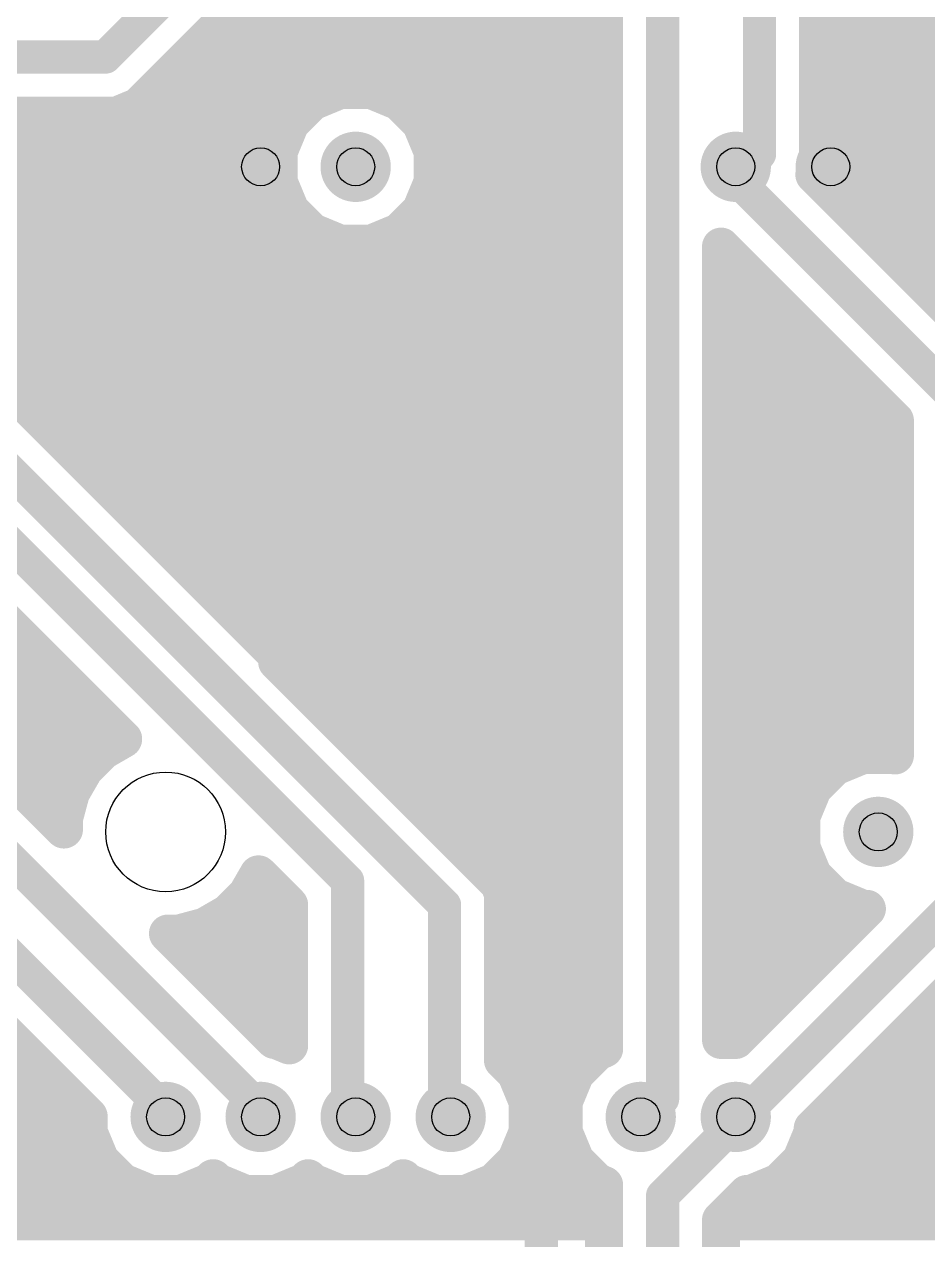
# Model space of a CAD drawing. Extents: x 0 to 108, y 0 to 85.
# Drawn here: x 12.73 to 36.88, y 20.85 to 53.34 of the extents above; entities that cross this region are included whole.
import ezdxf

# ---------------------------------------------------------------- set-up
doc = ezdxf.new("R2010")
doc.units = 0
for name, color, linetype in [('16', 174, 'CONTINUOUS'), ('17', 94, 'CONTINUOUS'), ('20', 178, 'CONTINUOUS'), ('44', 250, 'CONTINUOUS')]:
    doc.layers.add(name, color=color, linetype=linetype)

# ---------------------------------------------------------------- blocks, each defined once
blk = doc.blocks.new('ROUNDP')
at = {"const_width": 0.5}
blk.add_lwpolyline([(0, -0.25, 1), (0, 0.25, 1), (0, -0.25)], format="xyb", dxfattribs=at)

msp = doc.modelspace()

# ---------------------------------------------------------------- linework, layer by layer
at = {"layer": '16'}
for points, const_width in [([(27.2034, 64.77), (14.8971, 52.4637)], 0.889), ([(47.2821, 64.77), (34.3281, 51.816)], 0.889), ([(15.782, 51.1394), (27.5502, 62.9077)], 1.016), ([(29.7942, 62.8269), (29.7942, 24.6126)], 0.889), ([(32.385, 62.8269), (32.385, 49.8729)], 0.889), ([(33.9471, 49.953), (33.9471, 62.1799)], 1.016), ([(28.2321, 54.855), (28.2321, 25.9519)], 1.016), ([(18.4905, 53.848), (28.2321, 53.848)], 1.016), ([(33.9471, 53.848), (45.2071, 53.848)], 1.016), ([(17.4745, 52.832), (28.2321, 52.832)], 1.016), ([(33.9471, 52.832), (44.4962, 52.832)], 1.016), ([(14.8971, 52.4637), (5.1816, 52.4637)], 0.889), ([(16.4585, 51.816), (28.2321, 51.816)], 1.016), ([(33.9471, 51.816), (44.4683, 51.816)], 1.016), ([(21.1808, 51.5874), (20.4246, 51.2742)], 1.016), ([(21.9992, 51.5874), (21.1808, 51.5874)], 1.016), ([(22.7554, 51.2742), (21.9992, 51.5874)], 1.016), ([(34.3281, 51.816), (34.3281, 49.8729)], 0.889), ([(20.4246, 51.2742), (19.8458, 50.6954)], 1.016), ([(23.3342, 50.6954), (22.7554, 51.2742)], 1.016), ([(7.7128, 50.9016), (15.2078, 50.9016)], 1.016), ([(15.2078, 50.9016), (15.782, 51.1394)], 1.016), ([(7.6112, 50.8), (19.9504, 50.8)], 1.016), ([(19.8458, 50.6954), (19.5326, 49.9392)], 1.016), ([(23.2296, 50.8), (28.2321, 50.8)], 1.016), ([(23.6474, 49.9392), (23.3342, 50.6954)], 1.016), ([(33.9471, 50.8), (44.4573, 50.8)], 1.016), ([(19.5326, 49.9392), (19.5326, 49.1208)], 1.016), ([(23.6474, 49.1208), (23.6474, 49.9392)], 1.016), ([(33.9707, 49.7235), (33.9471, 49.953)], 1.016), ([(1.1176, 49.784), (19.5326, 49.784)], 1.016), ([(18.7833, 49.8729), (3.2385, 49.8729)], 0.889), ([(18.7833, 49.8729), (19.05, 49.53)], 0.889), ([(23.6474, 49.784), (28.2321, 49.784)], 1.016), ([(32.385, 49.8729), (31.75, 49.53)], 0.889), ([(33.8588, 49.3491), (33.9471, 49.5622)], 1.016), ([(33.9471, 49.6446), (33.9707, 49.7235)], 1.016), ([(33.9471, 49.5622), (33.9471, 49.6446)], 1.016), ([(33.9645, 49.784), (44.4464, 49.784)], 1.016), ([(34.3281, 49.8729), (34.29, 49.53)], 0.889), ([(19.431, 49.2252), (19.05, 49.53)], 0.889), ([(31.7373, 49.2252), (31.75, 49.53)], 0.889), ([(33.8505, 49.3212), (33.8588, 49.3491)], 1.016), ([(38.8909, 44.2808), (33.8505, 49.3212)], 1.016), ([(34.3281, 49.2252), (34.29, 49.53)], 0.889), ([(19.431, 36.2712), (19.431, 49.2252)], 0.889), ([(19.5326, 49.1208), (19.8458, 48.3646)], 1.016), ([(23.3342, 48.3646), (23.6474, 49.1208)], 1.016), ([(31.7373, 49.2252), (37.5666, 43.3959)], 0.889), ([(41.2496, 42.5577), (34.3281, 49.2252)], 0.889), ([(6.8323, 48.768), (19.6787, 48.768)], 1.016), ([(23.5013, 48.768), (28.2321, 48.768)], 1.016), ([(34.4036, 48.768), (44.4354, 48.768)], 1.016), ([(19.8458, 48.3646), (20.4246, 47.7858)], 1.016), ([(22.7554, 47.7858), (23.3342, 48.3646)], 1.016), ([(24.8498, 31.1185), (8.0096, 47.9587)], 1.016), ([(8.2162, 47.752), (20.5062, 47.752)], 1.016), ([(20.4246, 47.7858), (21.1808, 47.4726)], 1.016), ([(21.9992, 47.4726), (22.7554, 47.7858)], 1.016), ([(22.6738, 47.752), (28.2321, 47.752)], 1.016), ([(35.4196, 47.752), (44.4244, 47.752)], 1.016), ([(21.1808, 47.4726), (21.9992, 47.4726)], 1.016), ([(31.3563, 26.1874), (31.3563, 47.3971)], 1.016), ([(31.3563, 47.3971), (36.0045, 42.7489)], 1.016), ([(9.2322, 46.736), (28.2321, 46.736)], 1.016), ([(31.3563, 46.736), (32.0174, 46.736)], 1.016), ([(36.4356, 46.736), (44.4134, 46.736)], 1.016), ([(23.9649, 29.7942), (7.1247, 46.6344)], 0.889), ([(10.2482, 45.72), (28.2321, 45.72)], 1.016), ([(31.3563, 45.72), (33.0334, 45.72)], 1.016), ([(11.2642, 44.704), (28.2321, 44.704)], 1.016), ([(31.3563, 44.704), (34.0494, 44.704)], 1.016), ([(12.2802, 43.688), (28.2321, 43.688)], 1.016), ([(31.3563, 43.688), (35.0654, 43.688)], 1.016), ([(36.0045, 42.7489), (36.0045, 33.7928)], 1.016), ([(13.2962, 42.672), (28.2321, 42.672)], 1.016), ([(31.3563, 42.672), (36.0045, 42.672)], 1.016), ([(14.3122, 41.656), (28.2321, 41.656)], 1.016), ([(31.3563, 41.656), (36.0045, 41.656)], 1.016), ([(21.3741, 30.4419), (10.3632, 41.4528)], 0.889), ([(15.3282, 40.64), (28.2321, 40.64)], 1.016), ([(31.3563, 40.64), (36.0045, 40.64)], 1.016), ([(9.7162, 39.8907), (15.3745, 34.2324)], 1.016), ([(16.3442, 39.624), (28.2321, 39.624)], 1.016), ([(31.3563, 39.624), (36.0045, 39.624)], 1.016), ([(17.3602, 38.608), (28.2321, 38.608)], 1.016), ([(31.3563, 38.608), (36.0045, 38.608)], 1.016), ([(13.7924, 31.8126), (8.0491, 37.556)], 1.016), ([(18.3762, 37.592), (28.2321, 37.592)], 1.016), ([(31.3563, 37.592), (36.0045, 37.592)], 1.016), ([(9.029, 36.576), (13.0309, 36.576)], 1.016), ([(19.3922, 36.576), (28.2321, 36.576)], 1.016), ([(31.3563, 36.576), (36.0045, 36.576)], 1.016), ([(18.7833, 24.6126), (7.1247, 36.2712)], 0.889), ([(26.5557, 29.1465), (19.431, 36.2712)], 0.889), ([(10.045, 35.56), (14.0469, 35.56)], 1.016), ([(20.4082, 35.56), (28.2321, 35.56)], 1.016), ([(31.3563, 35.56), (36.0045, 35.56)], 1.016), ([(11.061, 34.544), (15.0629, 34.544)], 1.016), ([(21.4242, 34.544), (28.2321, 34.544)], 1.016), ([(31.3563, 34.544), (36.0045, 34.544)], 1.016), ([(15.3745, 34.2324), (14.8414, 33.9246)], 1.016), ([(14.8414, 33.9246), (14.3354, 33.4186)], 1.016), ([(35.1508, 33.8074), (34.3946, 33.4942)], 1.016), ([(35.9692, 33.8074), (35.1508, 33.8074)], 1.016), ([(36.0045, 33.7928), (35.9692, 33.8074)], 1.016), ([(12.077, 33.528), (14.4447, 33.528)], 1.016), ([(14.3354, 33.4186), (13.9776, 32.799)], 1.016), ([(22.4402, 33.528), (28.2321, 33.528)], 1.016), ([(31.3563, 33.528), (34.4762, 33.528)], 1.016), ([(34.3946, 33.4942), (33.8158, 32.9154)], 1.016), ([(13.9776, 32.799), (13.7924, 32.1078)], 1.016), ([(33.8158, 32.9154), (33.5026, 32.1592)], 1.016), ([(13.093, 32.512), (13.9007, 32.512)], 1.016), ([(23.4562, 32.512), (28.2321, 32.512)], 1.016), ([(31.3563, 32.512), (33.6487, 32.512)], 1.016), ([(13.7924, 32.1078), (13.7924, 31.8126)], 1.016), ([(33.5026, 32.1592), (33.5026, 31.3408)], 1.016), ([(16.1925, 24.6126), (9.0678, 31.7373)], 0.889), ([(24.4722, 31.496), (28.2321, 31.496)], 1.016), ([(31.3563, 31.496), (33.5026, 31.496)], 1.016), ([(33.5026, 31.3408), (33.8158, 30.5846)], 1.016), ([(25.2892, 30.6791), (24.8498, 31.1185)], 1.016), ([(18.6846, 30.0814), (18.9924, 30.6145)], 1.016), ([(18.9148, 30.48), (19.1269, 30.48)], 1.016), ([(18.9924, 30.6145), (19.812, 29.7949)], 1.016), ([(21.3741, 24.6126), (21.3741, 30.4419)], 0.889), ([(25.527, 30.1049), (25.2892, 30.6791)], 1.016), ([(25.3716, 30.48), (28.2321, 30.48)], 1.016), ([(31.3563, 30.48), (33.9204, 30.48)], 1.016), ([(33.8158, 30.5846), (34.3946, 30.0058)], 1.016), ([(8.4208, 30.1752), (14.4526, 24.1434)], 1.016), ([(18.1786, 29.5754), (18.6846, 30.0814)], 1.016), ([(25.527, 25.6426), (25.527, 30.1049)], 1.016), ([(19.812, 29.7949), (19.812, 26.0413)], 1.016), ([(23.9649, 24.6126), (23.9649, 29.7942)], 0.889), ([(32.385, 24.6126), (37.5666, 29.7942)], 0.889), ([(34.3946, 30.0058), (35.1508, 29.6926)], 1.016), ([(17.559, 29.2176), (18.1786, 29.5754)], 1.016), ([(17.9857, 29.464), (19.812, 29.464)], 1.016), ([(25.527, 29.464), (28.2321, 29.464)], 1.016), ([(31.3563, 29.464), (35.0273, 29.464)], 1.016), ([(35.2559, 29.6926), (31.7507, 26.1874)], 1.016), ([(35.1508, 29.6926), (35.2559, 29.6926)], 1.016), ([(16.8678, 29.0324), (17.559, 29.2176)], 1.016), ([(26.5557, 6.477), (26.5557, 29.1465)], 0.889), ([(19.4176, 26.1874), (16.5726, 29.0324)], 1.016), ([(16.5726, 29.0324), (16.8678, 29.0324)], 1.016), ([(33.8074, 23.8259), (38.8909, 28.9093)], 1.016), ([(17.157, 28.448), (19.812, 28.448)], 1.016), ([(25.527, 28.448), (28.2321, 28.448)], 1.016), ([(31.3563, 28.448), (34.0113, 28.448)], 1.016), ([(18.173, 27.432), (19.812, 27.432)], 1.016), ([(25.527, 27.432), (28.2321, 27.432)], 1.016), ([(31.3563, 27.432), (32.9953, 27.432)], 1.016), ([(19.189, 26.416), (19.812, 26.416)], 1.016), ([(19.4592, 26.1874), (19.4176, 26.1874)], 1.016), ([(19.812, 26.0413), (19.4592, 26.1874)], 1.016), ([(25.527, 26.416), (28.2321, 26.416)], 1.016), ([(31.3563, 26.416), (31.9793, 26.416)], 1.016), ([(31.7507, 26.1874), (31.3563, 26.1874)], 1.016), ([(36.3975, 26.416), (51.6897, 26.416)], 1.016), ([(28.0446, 25.8742), (27.4658, 25.2954)], 1.016), ([(28.2321, 25.9519), (28.0446, 25.8742)], 1.016), ([(25.8742, 25.2954), (25.527, 25.6426)], 1.016), ([(1.1176, 25.4), (13.196, 25.4)], 1.016), ([(25.7696, 25.4), (27.5704, 25.4)], 1.016), ([(26.1874, 24.5392), (25.8742, 25.2954)], 1.016), ([(27.4658, 25.2954), (27.1526, 24.5392)], 1.016), ([(35.3815, 25.4), (40.2704, 25.4)], 1.016), ([(16.1925, 24.6126), (16.51, 24.13)], 0.889), ([(18.7833, 24.6126), (19.05, 24.13)], 0.889), ([(21.3741, 24.6126), (21.59, 24.13)], 0.889), ([(23.9649, 24.6126), (24.13, 24.13)], 0.889), ([(26.1874, 23.7208), (26.1874, 24.5392)], 1.016), ([(27.1526, 24.5392), (27.1526, 23.7208)], 1.016), ([(29.7942, 24.6126), (29.21, 24.13)], 0.889), ([(32.385, 24.6126), (31.75, 24.13)], 0.889), ([(1.1176, 24.384), (14.212, 24.384)], 1.016), ([(26.1874, 24.384), (27.1526, 24.384)], 1.016), ([(34.3655, 24.384), (39.8526, 24.384)], 1.016), ([(14.4526, 24.1434), (14.4526, 23.7208)], 1.016), ([(31.7373, 23.9649), (29.7942, 22.0218)], 0.889), ([(31.7373, 23.9649), (31.75, 24.13)], 0.889), ([(14.4526, 23.7208), (14.7658, 22.9646)], 1.016), ([(25.8742, 22.9646), (26.1874, 23.7208)], 1.016), ([(27.1526, 23.7208), (27.4658, 22.9646)], 1.016), ([(33.4942, 22.9646), (33.8074, 23.7208)], 1.016), ([(33.8074, 23.7208), (33.8074, 23.8259)], 1.016), ([(1.1176, 23.368), (14.5987, 23.368)], 1.016), ([(26.0413, 23.368), (27.2987, 23.368)], 1.016), ([(33.6613, 23.368), (39.9987, 23.368)], 1.016), ([(14.7658, 22.9646), (15.3446, 22.3858)], 1.016), ([(25.2954, 22.3858), (25.8742, 22.9646)], 1.016), ([(27.4658, 22.9646), (28.0446, 22.3858)], 1.016), ([(32.9154, 22.3858), (33.4942, 22.9646)], 1.016), ([(1.1176, 22.352), (15.4262, 22.352)], 1.016), ([(15.3446, 22.3858), (16.1008, 22.0726)], 1.016), ([(16.9192, 22.0726), (17.6754, 22.3858)], 1.016), ([(17.5938, 22.352), (17.9662, 22.352)], 1.016), ([(17.6754, 22.3858), (17.78, 22.4904)], 1.016), ([(17.78, 22.4904), (17.8846, 22.3858)], 1.016), ([(17.8846, 22.3858), (18.6408, 22.0726)], 1.016), ([(19.4592, 22.0726), (20.2154, 22.3858)], 1.016), ([(20.1338, 22.352), (20.5062, 22.352)], 1.016), ([(20.2154, 22.3858), (20.32, 22.4904)], 1.016), ([(20.32, 22.4904), (20.4246, 22.3858)], 1.016), ([(20.4246, 22.3858), (21.1808, 22.0726)], 1.016), ([(21.9992, 22.0726), (22.7554, 22.3858)], 1.016), ([(22.6738, 22.352), (23.0462, 22.352)], 1.016), ([(22.7554, 22.3858), (22.86, 22.4904)], 1.016), ([(22.86, 22.4904), (22.9646, 22.3858)], 1.016), ([(22.9646, 22.3858), (23.7208, 22.0726)], 1.016), ([(24.5392, 22.0726), (25.2954, 22.3858)], 1.016), ([(25.2138, 22.352), (28.1262, 22.352)], 1.016), ([(28.0446, 22.3858), (28.2321, 22.3081)], 1.016), ([(28.2321, 22.3081), (28.2321, 10.7119)], 1.016), ([(32.1592, 22.0726), (32.9154, 22.3858)], 1.016), ([(32.8338, 22.352), (40.8262, 22.352)], 1.016), ([(16.1008, 22.0726), (16.9192, 22.0726)], 1.016), ([(18.6408, 22.0726), (19.4592, 22.0726)], 1.016), ([(21.1808, 22.0726), (21.9992, 22.0726)], 1.016), ([(23.7208, 22.0726), (24.5392, 22.0726)], 1.016), ([(29.7942, 22.0218), (29.7942, 9.0678)], 0.889), ([(31.3563, 21.3748), (32.0541, 22.0726)], 1.016), ([(32.0541, 22.0726), (32.1592, 22.0726)], 1.016), ([(1.1176, 21.336), (28.2321, 21.336)], 1.016), ([(31.3563, 9.3002), (31.3563, 21.3748)], 1.016), ([(31.3563, 21.336), (41.8726, 21.336)], 1.016)]:
    msp.add_lwpolyline(points, dxfattribs=dict(at, const_width=const_width))
for points, const_width in [([(18.4905, 54.102, 1), (18.4905, 53.594)], 0.508), ([(28.2321, 53.594, 1), (28.2321, 54.102)], 0.508), ([(33.9471, 54.102, 1), (33.9471, 53.594)], 0.508), ([(17.4745, 53.086, 1), (17.4745, 52.578)], 0.508), ([(28.2321, 52.578, 1), (28.2321, 53.086)], 0.508), ([(33.9471, 53.086, 1), (33.9471, 52.578)], 0.508), ([(14.7399, 52.6209, 1), (15.0543, 52.3065)], 0.4445), ([(14.8971, 52.2415, 1), (14.8971, 52.686)], 0.4445), ([(16.4585, 52.07, 1), (16.4585, 51.562)], 0.508), ([(28.2321, 51.562, 1), (28.2321, 52.07)], 0.508), ([(33.9471, 52.07, 1), (33.9471, 51.562)], 0.508), ([(21.1808, 51.8414, 1), (21.1808, 51.3334)], 0.508), ([(21.278, 51.3527, 1), (21.0836, 51.8221)], 0.508), ([(22.0964, 51.8221, 1), (21.902, 51.3527)], 0.508), ([(21.9992, 51.3334, 1), (21.9992, 51.8414)], 0.508), ([(34.5504, 51.816, 1), (34.1058, 51.816)], 0.4445), ([(34.1709, 51.9732, 1), (34.4853, 51.6588)], 0.4445), ([(20.3274, 51.5088, 1), (20.5218, 51.0395)], 0.508), ([(20.6042, 51.0946, 1), (20.245, 51.4538)], 0.508), ([(22.935, 51.4538, 1), (22.5758, 51.0946)], 0.508), ([(22.6582, 51.0395, 1), (22.8526, 51.5088)], 0.508), ([(15.1106, 51.1363, 1), (15.305, 50.6669)], 0.508), ([(15.2078, 50.6476, 1), (15.2078, 51.1556)], 0.508), ([(15.6024, 51.319, 1), (15.9616, 50.9598)], 0.508), ([(15.8792, 50.9048, 1), (15.6848, 51.3741)], 0.508), ([(19.6662, 50.875, 1), (20.0254, 50.5158)], 0.508), ([(20.0805, 50.5982, 1), (19.6112, 50.7926)], 0.508), ([(19.9504, 50.546, 1), (19.9504, 51.054)], 0.508), ([(23.2296, 51.054, 1), (23.2296, 50.546)], 0.508), ([(23.5688, 50.7926, 1), (23.0995, 50.5982)], 0.508), ([(23.1546, 50.5158, 1), (23.5138, 50.875)], 0.508), ([(28.2321, 50.546, 1), (28.2321, 51.054)], 0.508), ([(33.9471, 51.054, 1), (33.9471, 50.546)], 0.508), ([(19.7866, 49.9392, 1), (19.2786, 49.9392)], 0.508), ([(23.9014, 49.9392, 1), (23.3934, 49.9392)], 0.508), ([(34.1998, 49.9789, 1), (33.6944, 49.927)], 0.508), ([(18.9587, 50.0093, 1), (18.6079, 49.7365)], 0.4445), ([(18.7833, 49.6506, 1), (18.7833, 50.0952)], 0.4445), ([(19.2979, 50.0364, 1), (19.7673, 49.842)], 0.508), ([(19.5326, 49.53, 1), (19.5326, 50.038)], 0.508), ([(23.6474, 50.038, 1), (23.6474, 49.53)], 0.508), ([(23.4127, 49.842, 1), (23.8821, 50.0364)], 0.508), ([(28.2321, 49.53, 1), (28.2321, 50.038)], 0.508), ([(32.1627, 49.8729, 1), (32.6073, 49.8729)], 0.4445), ([(32.4906, 49.6773, 1), (32.2794, 50.0685)], 0.4445), ([(33.6931, 49.953, 1), (34.2011, 49.953)], 0.508), ([(34.2011, 49.6446, 1), (33.6931, 49.6446)], 0.508), ([(33.9645, 50.038, 1), (33.9645, 49.53)], 0.508), ([(34.1818, 49.465, 1), (33.7124, 49.6594)], 0.508), ([(34.2141, 49.6508, 1), (33.7273, 49.7962)], 0.508), ([(34.1058, 49.8729, 1), (34.5504, 49.8729)], 0.4445), ([(34.549, 49.8484, 1), (34.1072, 49.8974)], 0.4445), ([(19.1888, 49.7035, 1), (18.9112, 49.3565)], 0.4445), ([(18.8746, 49.3936, 1), (19.2254, 49.6664)], 0.4445), ([(31.6444, 49.7256, 1), (31.8556, 49.3344)], 0.4445), ([(31.9721, 49.5207, 1), (31.5279, 49.5393)], 0.4445), ([(34.0301, 49.5008, 1), (33.6709, 49.1415)], 0.508), ([(34.1022, 49.2764, 1), (33.6155, 49.4218)], 0.508), ([(33.7037, 49.7173, 1), (34.1905, 49.5719)], 0.508), ([(33.6931, 49.5622, 1), (34.2011, 49.5622)], 0.508), ([(33.718, 49.6976, 1), (34.2233, 49.7495)], 0.508), ([(34.5105, 49.5576, 1), (34.0695, 49.5024)], 0.4445), ([(34.0691, 49.5545, 1), (34.5109, 49.5055)], 0.4445), ([(19.6532, 49.2252, 1), (19.2088, 49.2252)], 0.4445), ([(19.7673, 49.218, 1), (19.2979, 49.0236)], 0.508), ([(19.2922, 49.0517, 1), (19.5698, 49.3987)], 0.4445), ([(23.8821, 49.0236, 1), (23.4127, 49.218)], 0.508), ([(31.8945, 49.3824, 1), (31.5801, 49.068)], 0.4445), ([(31.5152, 49.2345, 1), (31.9594, 49.2159)], 0.4445), ([(33.6071, 49.3939, 1), (34.0939, 49.2484)], 0.508), ([(33.6242, 49.4463, 1), (34.0935, 49.2519)], 0.508), ([(34.4823, 49.3853, 1), (34.1739, 49.0651)], 0.4445), ([(34.1076, 49.1976, 1), (34.5486, 49.2528)], 0.4445), ([(19.2786, 49.1208, 1), (19.7866, 49.1208)], 0.508), ([(19.6787, 48.514, 1), (19.6787, 49.022)], 0.508), ([(23.5013, 49.022, 1), (23.5013, 48.514)], 0.508), ([(23.3934, 49.1208, 1), (23.9014, 49.1208)], 0.508), ([(28.2321, 48.514, 1), (28.2321, 49.022)], 0.508), ([(34.4036, 49.022, 1), (34.4036, 48.514)], 0.508), ([(20.0254, 48.5442, 1), (19.6662, 48.185)], 0.508), ([(23.5138, 48.185, 1), (23.1546, 48.5442)], 0.508), ([(19.6112, 48.2674, 1), (20.0805, 48.4618)], 0.508), ([(23.0995, 48.4618, 1), (23.5688, 48.2674)], 0.508), ([(20.5218, 48.0205, 1), (20.3274, 47.5512)], 0.508), ([(20.245, 47.6062, 1), (20.6042, 47.9654)], 0.508), ([(20.5062, 47.498, 1), (20.5062, 48.006)], 0.508), ([(22.6738, 48.006, 1), (22.6738, 47.498)], 0.508), ([(22.5758, 47.9654, 1), (22.935, 47.6062)], 0.508), ([(22.8526, 47.5512, 1), (22.6582, 48.0205)], 0.508), ([(28.2321, 47.498, 1), (28.2321, 48.006)], 0.508), ([(35.4196, 48.006, 1), (35.4196, 47.498)], 0.508), ([(21.1808, 47.7266, 1), (21.1808, 47.2186)], 0.508), ([(21.0836, 47.2379, 1), (21.278, 47.7073)], 0.508), ([(21.902, 47.7073, 1), (22.0964, 47.2379)], 0.508), ([(21.9992, 47.2186, 1), (21.9992, 47.7266)], 0.508), ([(31.6103, 47.3971, 1), (31.1023, 47.3971)], 0.508), ([(31.5359, 47.5767, 1), (31.1767, 47.2175)], 0.508), ([(28.2321, 46.482, 1), (28.2321, 46.99)], 0.508), ([(31.3563, 46.99, 1), (31.3563, 46.482)], 0.508), ([(32.0174, 46.482, 1), (32.0174, 46.99)], 0.508), ([(36.4356, 46.99, 1), (36.4356, 46.482)], 0.508), ([(28.2321, 45.466, 1), (28.2321, 45.974)], 0.508), ([(31.3563, 45.974, 1), (31.3563, 45.466)], 0.508), ([(33.0334, 45.466, 1), (33.0334, 45.974)], 0.508), ([(28.2321, 44.45, 1), (28.2321, 44.958)], 0.508), ([(31.3563, 44.958, 1), (31.3563, 44.45)], 0.508), ([(34.0494, 44.45, 1), (34.0494, 44.958)], 0.508), ([(28.2321, 43.434, 1), (28.2321, 43.942)], 0.508), ([(31.3563, 43.942, 1), (31.3563, 43.434)], 0.508), ([(35.0654, 43.434, 1), (35.0654, 43.942)], 0.508), ([(36.2585, 42.7489, 1), (35.7505, 42.7489)], 0.508), ([(13.2962, 42.926, 1), (13.2962, 42.418)], 0.508), ([(28.2321, 42.418, 1), (28.2321, 42.926)], 0.508), ([(31.3563, 42.926, 1), (31.3563, 42.418)], 0.508), ([(35.8249, 42.5693, 1), (36.1841, 42.9285)], 0.508), ([(36.0045, 42.418, 1), (36.0045, 42.926)], 0.508), ([(14.3122, 41.91, 1), (14.3122, 41.402)], 0.508), ([(28.2321, 41.402, 1), (28.2321, 41.91)], 0.508), ([(31.3563, 41.91, 1), (31.3563, 41.402)], 0.508), ([(36.0045, 41.402, 1), (36.0045, 41.91)], 0.508), ([(15.3282, 40.894, 1), (15.3282, 40.386)], 0.508), ([(28.2321, 40.386, 1), (28.2321, 40.894)], 0.508), ([(31.3563, 40.894, 1), (31.3563, 40.386)], 0.508), ([(36.0045, 40.386, 1), (36.0045, 40.894)], 0.508), ([(16.3442, 39.878, 1), (16.3442, 39.37)], 0.508), ([(28.2321, 39.37, 1), (28.2321, 39.878)], 0.508), ([(31.3563, 39.878, 1), (31.3563, 39.37)], 0.508), ([(36.0045, 39.37, 1), (36.0045, 39.878)], 0.508), ([(17.3602, 38.862, 1), (17.3602, 38.354)], 0.508), ([(28.2321, 38.354, 1), (28.2321, 38.862)], 0.508), ([(31.3563, 38.862, 1), (31.3563, 38.354)], 0.508), ([(36.0045, 38.354, 1), (36.0045, 38.862)], 0.508), ([(18.3762, 37.846, 1), (18.3762, 37.338)], 0.508), ([(28.2321, 37.338, 1), (28.2321, 37.846)], 0.508), ([(31.3563, 37.846, 1), (31.3563, 37.338)], 0.508), ([(36.0045, 37.338, 1), (36.0045, 37.846)], 0.508), ([(13.0309, 36.322, 1), (13.0309, 36.83)], 0.508), ([(19.3922, 36.83, 1), (19.3922, 36.322)], 0.508), ([(28.2321, 36.322, 1), (28.2321, 36.83)], 0.508), ([(31.3563, 36.83, 1), (31.3563, 36.322)], 0.508), ([(36.0045, 36.322, 1), (36.0045, 36.83)], 0.508), ([(19.5882, 36.4284, 1), (19.2738, 36.114)], 0.4445), ([(19.2088, 36.2712, 1), (19.6532, 36.2712)], 0.4445), ([(14.0469, 35.306, 1), (14.0469, 35.814)], 0.508), ([(20.4082, 35.814, 1), (20.4082, 35.306)], 0.508), ([(28.2321, 35.306, 1), (28.2321, 35.814)], 0.508), ([(31.3563, 35.814, 1), (31.3563, 35.306)], 0.508), ([(36.0045, 35.306, 1), (36.0045, 35.814)], 0.508), ([(15.0629, 34.29, 1), (15.0629, 34.798)], 0.508), ([(21.4242, 34.798, 1), (21.4242, 34.29)], 0.508), ([(28.2321, 34.29, 1), (28.2321, 34.798)], 0.508), ([(31.3563, 34.798, 1), (31.3563, 34.29)], 0.508), ([(36.0045, 34.29, 1), (36.0045, 34.798)], 0.508), ([(15.1949, 34.0528, 1), (15.5541, 34.412)], 0.508), ([(15.5015, 34.0124, 1), (15.2475, 34.4524)], 0.508), ([(14.7144, 34.1446, 1), (14.9684, 33.7046)], 0.508), ([(15.021, 33.745, 1), (14.6617, 34.1042)], 0.508), ([(35.1508, 34.0614, 1), (35.1508, 33.5534)], 0.508), ([(35.248, 33.5727, 1), (35.0536, 34.0421)], 0.508), ([(36.0664, 34.0421, 1), (35.872, 33.5727)], 0.508), ([(35.9073, 33.5581, 1), (36.1017, 34.0275)], 0.508), ([(35.9692, 33.5534, 1), (35.9692, 34.0614)], 0.508), ([(14.1558, 33.5982, 1), (14.515, 33.239)], 0.508), ([(14.5553, 33.2916, 1), (14.1154, 33.5456)], 0.508), ([(14.4447, 33.274, 1), (14.4447, 33.782)], 0.508), ([(22.4402, 33.782, 1), (22.4402, 33.274)], 0.508), ([(28.2321, 33.274, 1), (28.2321, 33.782)], 0.508), ([(31.3563, 33.782, 1), (31.3563, 33.274)], 0.508), ([(34.2974, 33.7288, 1), (34.4918, 33.2595)], 0.508), ([(34.5742, 33.3146, 1), (34.215, 33.6738)], 0.508), ([(34.4762, 33.274, 1), (34.4762, 33.782)], 0.508), ([(35.7505, 33.7928, 1), (36.2585, 33.7928)], 0.508), ([(13.7576, 32.926, 1), (14.1976, 32.672)], 0.508), ([(14.2229, 32.7332, 1), (13.7323, 32.8647)], 0.508), ([(33.6362, 33.095, 1), (33.9954, 32.7358)], 0.508), ([(34.0505, 32.8182, 1), (33.5812, 33.0126)], 0.508), ([(13.093, 32.766, 1), (13.093, 32.258)], 0.508), ([(13.9007, 32.258, 1), (13.9007, 32.766)], 0.508), ([(23.4562, 32.766, 1), (23.4562, 32.258)], 0.508), ([(28.2321, 32.258, 1), (28.2321, 32.766)], 0.508), ([(31.3563, 32.766, 1), (31.3563, 32.258)], 0.508), ([(33.6487, 32.258, 1), (33.6487, 32.766)], 0.508), ([(14.0464, 32.1078, 1), (13.5384, 32.1078)], 0.508), ([(33.7566, 32.1592, 1), (33.2486, 32.1592)], 0.508), ([(33.2679, 32.2564, 1), (33.7373, 32.062)], 0.508), ([(13.5471, 32.1735, 1), (14.0377, 32.042)], 0.508), ([(13.6128, 31.633, 1), (13.972, 31.9922)], 0.508), ([(13.5384, 31.8126, 1), (14.0464, 31.8126)], 0.508), ([(24.4722, 31.75, 1), (24.4722, 31.242)], 0.508), ([(28.2321, 31.242, 1), (28.2321, 31.75)], 0.508), ([(31.3563, 31.75, 1), (31.3563, 31.242)], 0.508), ([(33.7373, 31.438, 1), (33.2679, 31.2436)], 0.508), ([(33.5026, 31.242, 1), (33.5026, 31.75)], 0.508), ([(25.0294, 31.2981, 1), (24.6702, 30.9389)], 0.508), ([(24.6702, 30.9389, 1), (25.0294, 31.2981)], 0.508), ([(33.2486, 31.3408, 1), (33.7566, 31.3408)], 0.508), ([(18.9148, 30.734, 1), (18.9148, 30.226)], 0.508), ([(19.172, 30.7941, 1), (18.8128, 30.4349)], 0.508), ([(19.2124, 30.4875, 1), (18.7724, 30.7415)], 0.508), ([(19.1269, 30.226, 1), (19.1269, 30.734)], 0.508), ([(21.5964, 30.4419, 1), (21.1519, 30.4419)], 0.4445), ([(25.5238, 30.7763, 1), (25.0545, 30.5819)], 0.508), ([(25.1096, 30.4995, 1), (25.4688, 30.8587)], 0.508), ([(25.3716, 30.734, 1), (25.3716, 30.226)], 0.508), ([(28.2321, 30.226, 1), (28.2321, 30.734)], 0.508), ([(31.3563, 30.734, 1), (31.3563, 30.226)], 0.508), ([(33.9954, 30.7642, 1), (33.6362, 30.405)], 0.508), ([(33.5812, 30.4874, 1), (34.0505, 30.6818)], 0.508), ([(33.9204, 30.226, 1), (33.9204, 30.734)], 0.508), ([(18.8642, 29.9017, 1), (18.505, 30.261)], 0.508), ([(21.2169, 30.2847, 1), (21.5313, 30.5991)], 0.4445), ([(25.781, 30.1049, 1), (25.273, 30.1049)], 0.508), ([(18.4646, 30.2084, 1), (18.9046, 29.9544)], 0.508), ([(20.066, 29.7949, 1), (19.558, 29.7949)], 0.508), ([(19.6324, 29.6153, 1), (19.9916, 29.9745)], 0.508), ([(24.1871, 29.7942, 1), (23.7427, 29.7942)], 0.4445), ([(25.2923, 30.0077, 1), (25.7617, 30.2021)], 0.508), ([(34.4918, 30.2405, 1), (34.2974, 29.7712)], 0.508), ([(34.215, 29.8262, 1), (34.5742, 30.1854)], 0.508), ([(17.9857, 29.718, 1), (17.9857, 29.21)], 0.508), ([(17.999, 29.755, 1), (18.3582, 29.3958)], 0.508), ([(18.3056, 29.3554, 1), (18.0516, 29.7953)], 0.508), ([(19.812, 29.21, 1), (19.812, 29.718)], 0.508), ([(23.8077, 29.637, 1), (24.1221, 29.9514)], 0.4445), ([(25.527, 29.718, 1), (25.527, 29.21)], 0.508), ([(28.2321, 29.21, 1), (28.2321, 29.718)], 0.508), ([(31.3563, 29.718, 1), (31.3563, 29.21)], 0.508), ([(35.1508, 29.9466, 1), (35.1508, 29.4386)], 0.508), ([(35.0273, 29.21, 1), (35.0273, 29.718)], 0.508), ([(35.0536, 29.4579, 1), (35.248, 29.9273)], 0.508), ([(35.4355, 29.513, 1), (35.0763, 29.8722)], 0.508), ([(35.2559, 29.4386, 1), (35.2559, 29.9466)], 0.508), ([(17.432, 29.4376, 1), (17.686, 28.9976)], 0.508), ([(17.6247, 28.9723, 1), (17.4932, 29.4629)], 0.508), ([(26.778, 29.1465, 1), (26.3335, 29.1465)], 0.4445), ([(16.7522, 29.212, 1), (16.393, 28.8528)], 0.508), ([(16.5726, 29.2864, 1), (16.5726, 28.7784)], 0.508), ([(16.802, 29.2777, 1), (16.9335, 28.7871)], 0.508), ([(16.8678, 28.7784, 1), (16.8678, 29.2864)], 0.508), ([(26.3985, 28.9893, 1), (26.7129, 29.3037)], 0.4445), ([(17.157, 28.702, 1), (17.157, 28.194)], 0.508), ([(19.812, 28.194, 1), (19.812, 28.702)], 0.508), ([(25.527, 28.702, 1), (25.527, 28.194)], 0.508), ([(28.2321, 28.194, 1), (28.2321, 28.702)], 0.508), ([(31.3563, 28.702, 1), (31.3563, 28.194)], 0.508), ([(34.0113, 28.194, 1), (34.0113, 28.702)], 0.508), ([(18.173, 27.686, 1), (18.173, 27.178)], 0.508), ([(19.812, 27.178, 1), (19.812, 27.686)], 0.508), ([(25.527, 27.686, 1), (25.527, 27.178)], 0.508), ([(28.2321, 27.178, 1), (28.2321, 27.686)], 0.508), ([(31.3563, 27.686, 1), (31.3563, 27.178)], 0.508), ([(32.9953, 27.178, 1), (32.9953, 27.686)], 0.508), ([(19.189, 26.67, 1), (19.189, 26.162)], 0.508), ([(19.4176, 26.4414, 1), (19.4176, 25.9334)], 0.508), ([(19.5564, 26.4221, 1), (19.362, 25.9527)], 0.508), ([(19.4592, 25.9334, 1), (19.4592, 26.4414)], 0.508), ([(19.812, 26.162, 1), (19.812, 26.67)], 0.508), ([(25.527, 26.67, 1), (25.527, 26.162)], 0.508), ([(28.2321, 26.162, 1), (28.2321, 26.67)], 0.508), ([(31.3563, 26.67, 1), (31.3563, 26.162)], 0.508), ([(31.3563, 26.4414, 1), (31.3563, 25.9334)], 0.508), ([(31.7507, 25.9334, 1), (31.7507, 26.4414)], 0.508), ([(31.9793, 26.162, 1), (31.9793, 26.67)], 0.508), ([(36.3975, 26.67, 1), (36.3975, 26.162)], 0.508), ([(19.238, 26.0078, 1), (19.5972, 26.367)], 0.508), ([(19.7148, 25.8066, 1), (19.9092, 26.2759)], 0.508), ([(27.9474, 26.1088, 1), (28.1418, 25.6395)], 0.508), ([(28.2242, 25.6946, 1), (27.865, 26.0538)], 0.508), ([(28.3293, 25.7172, 1), (28.1349, 26.1865)], 0.508), ([(31.1023, 26.1874, 1), (31.6103, 26.1874)], 0.508), ([(31.5711, 26.367, 1), (31.9303, 26.0078)], 0.508), ([(19.558, 26.0413, 1), (20.066, 26.0413)], 0.508), ([(25.7066, 25.8222, 1), (25.3474, 25.463)], 0.508), ([(27.9781, 25.9519, 1), (28.4861, 25.9519)], 0.508), ([(13.196, 25.146, 1), (13.196, 25.654)], 0.508), ([(25.273, 25.6426, 1), (25.781, 25.6426)], 0.508), ([(25.7696, 25.654, 1), (25.7696, 25.146)], 0.508), ([(26.1088, 25.3926, 1), (25.6395, 25.1982)], 0.508), ([(25.6946, 25.1158, 1), (26.0538, 25.475)], 0.508), ([(27.2862, 25.475, 1), (27.6454, 25.1158)], 0.508), ([(27.7005, 25.1982, 1), (27.2312, 25.3926)], 0.508), ([(27.5704, 25.146, 1), (27.5704, 25.654)], 0.508), ([(35.3815, 25.654, 1), (35.3815, 25.146)], 0.508), ([(16.3782, 24.7348, 1), (16.0068, 24.4904)], 0.4445), ([(18.9778, 24.7201, 1), (18.5888, 24.5051)], 0.4445), ([(21.577, 24.7034, 1), (21.1712, 24.5218)], 0.4445), ([(24.1752, 24.6845, 1), (23.7546, 24.5407)], 0.4445), ([(26.4414, 24.5392, 1), (25.9334, 24.5392)], 0.508), ([(27.4066, 24.5392, 1), (26.8986, 24.5392)], 0.508), ([(29.9357, 24.4413, 1), (29.6527, 24.7839)], 0.4445), ([(32.5195, 24.4357, 1), (32.2505, 24.7895)], 0.4445), ([(14.212, 24.13, 1), (14.212, 24.638)], 0.508), ([(16.0353, 24.4554, 1), (16.3497, 24.7698)], 0.4445), ([(18.6261, 24.4554, 1), (18.9405, 24.7698)], 0.4445), ([(21.1519, 24.6126, 1), (21.5964, 24.6126)], 0.4445), ([(23.7427, 24.6126, 1), (24.1871, 24.6126)], 0.4445), ([(26.1874, 24.638, 1), (26.1874, 24.13)], 0.508), ([(25.9527, 24.442, 1), (26.4221, 24.6364)], 0.508), ([(26.9179, 24.6364, 1), (27.3873, 24.442)], 0.508), ([(27.1526, 24.13, 1), (27.1526, 24.638)], 0.508), ([(29.572, 24.6126, 1), (30.0164, 24.6126)], 0.4445), ([(32.2278, 24.7698, 1), (32.5422, 24.4554)], 0.4445), ([(34.3655, 24.638, 1), (34.3655, 24.13)], 0.508), ([(14.7066, 24.1434, 1), (14.1986, 24.1434)], 0.508), ([(14.273, 23.9638, 1), (14.6322, 24.323)], 0.508), ([(16.3243, 24.0078, 1), (16.6957, 24.2522)], 0.4445), ([(18.8555, 24.0225, 1), (19.2445, 24.2375)], 0.4445), ([(21.3871, 24.0392, 1), (21.7929, 24.2208)], 0.4445), ([(23.9197, 24.0581, 1), (24.3403, 24.2019)], 0.4445), ([(29.0685, 24.3013, 1), (29.3515, 23.9587)], 0.4445), ([(31.6155, 24.3069, 1), (31.8845, 23.9531)], 0.4445), ([(31.9716, 24.113, 1), (31.5284, 24.147)], 0.4445), ([(31.8945, 23.8077, 1), (31.5801, 24.1221)], 0.4445), ([(14.6873, 23.818, 1), (14.2179, 23.6236)], 0.508), ([(26.4221, 23.6236, 1), (25.9527, 23.818)], 0.508), ([(27.3873, 23.818, 1), (26.9179, 23.6236)], 0.508), ([(31.5157, 23.9819, 1), (31.9589, 23.9479)], 0.4445), ([(34.0614, 23.8259, 1), (33.5534, 23.8259)], 0.508), ([(33.6278, 24.0055, 1), (33.987, 23.6463)], 0.508), ([(34.0421, 23.6236, 1), (33.5727, 23.818)], 0.508), ([(14.1986, 23.7208, 1), (14.7066, 23.7208)], 0.508), ([(14.5987, 23.114, 1), (14.5987, 23.622)], 0.508), ([(26.0413, 23.622, 1), (26.0413, 23.114)], 0.508), ([(25.9334, 23.7208, 1), (26.4414, 23.7208)], 0.508), ([(26.8986, 23.7208, 1), (27.4066, 23.7208)], 0.508), ([(27.2987, 23.114, 1), (27.2987, 23.622)], 0.508), ([(33.6613, 23.622, 1), (33.6613, 23.114)], 0.508), ([(33.5534, 23.7208, 1), (34.0614, 23.7208)], 0.508), ([(14.9454, 23.1442, 1), (14.5862, 22.785)], 0.508), ([(26.0538, 22.785, 1), (25.6946, 23.1442)], 0.508), ([(27.6454, 23.1442, 1), (27.2862, 22.785)], 0.508), ([(33.6738, 22.785, 1), (33.3146, 23.1442)], 0.508), ([(14.5312, 22.8674, 1), (15.0005, 23.0618)], 0.508), ([(25.6395, 23.0618, 1), (26.1088, 22.8674)], 0.508), ([(27.2312, 22.8674, 1), (27.7005, 23.0618)], 0.508), ([(33.2595, 23.0618, 1), (33.7288, 22.8674)], 0.508), ([(15.4418, 22.6205, 1), (15.2474, 22.1512)], 0.508), ([(15.165, 22.2062, 1), (15.5242, 22.5654)], 0.508), ([(15.4262, 22.098, 1), (15.4262, 22.606)], 0.508), ([(17.5938, 22.606, 1), (17.5938, 22.098)], 0.508), ([(17.4958, 22.5654, 1), (17.855, 22.2062)], 0.508), ([(17.9596, 22.67, 1), (17.6004, 22.3108)], 0.508), ([(17.7726, 22.1512, 1), (17.5782, 22.6205)], 0.508), ([(17.9596, 22.3108, 1), (17.6004, 22.67)], 0.508), ([(17.9818, 22.6205, 1), (17.7874, 22.1512)], 0.508), ([(17.705, 22.2062, 1), (18.0642, 22.5654)], 0.508), ([(17.9662, 22.098, 1), (17.9662, 22.606)], 0.508), ([(20.1338, 22.606, 1), (20.1338, 22.098)], 0.508), ([(20.0358, 22.5654, 1), (20.395, 22.2062)], 0.508), ([(20.4996, 22.67, 1), (20.1404, 22.3108)], 0.508), ([(20.3126, 22.1512, 1), (20.1182, 22.6205)], 0.508), ([(20.4996, 22.3108, 1), (20.1404, 22.67)], 0.508), ([(20.5218, 22.6205, 1), (20.3274, 22.1512)], 0.508), ([(20.245, 22.2062, 1), (20.6042, 22.5654)], 0.508), ([(20.5062, 22.098, 1), (20.5062, 22.606)], 0.508), ([(22.6738, 22.606, 1), (22.6738, 22.098)], 0.508), ([(22.5758, 22.5654, 1), (22.935, 22.2062)], 0.508), ([(23.0396, 22.67, 1), (22.6804, 22.3108)], 0.508), ([(22.8526, 22.1512, 1), (22.6582, 22.6205)], 0.508), ([(23.0396, 22.3108, 1), (22.6804, 22.67)], 0.508), ([(23.0618, 22.6205, 1), (22.8674, 22.1512)], 0.508), ([(22.785, 22.2062, 1), (23.1442, 22.5654)], 0.508), ([(23.0462, 22.098, 1), (23.0462, 22.606)], 0.508), ([(25.2138, 22.606, 1), (25.2138, 22.098)], 0.508), ([(25.1158, 22.5654, 1), (25.475, 22.2062)], 0.508), ([(25.3926, 22.1512, 1), (25.1982, 22.6205)], 0.508), ([(28.1418, 22.6205, 1), (27.9474, 22.1512)], 0.508), ([(27.865, 22.2062, 1), (28.2242, 22.5654)], 0.508), ([(28.4861, 22.3081, 1), (27.9781, 22.3081)], 0.508), ([(28.1262, 22.098, 1), (28.1262, 22.606)], 0.508), ([(28.1349, 22.0735, 1), (28.3293, 22.5428)], 0.508), ([(32.8338, 22.606, 1), (32.8338, 22.098)], 0.508), ([(32.7358, 22.5654, 1), (33.095, 22.2062)], 0.508), ([(33.0126, 22.1512, 1), (32.8182, 22.6205)], 0.508), ([(16.1008, 22.3266, 1), (16.1008, 21.8186)], 0.508), ([(16.0036, 21.8379, 1), (16.198, 22.3073)], 0.508), ([(16.822, 22.3073, 1), (17.0164, 21.8379)], 0.508), ([(16.9192, 21.8186, 1), (16.9192, 22.3266)], 0.508), ([(18.6408, 22.3266, 1), (18.6408, 21.8186)], 0.508), ([(18.5436, 21.8379, 1), (18.738, 22.3073)], 0.508), ([(19.362, 22.3073, 1), (19.5564, 21.8379)], 0.508), ([(19.4592, 21.8186, 1), (19.4592, 22.3266)], 0.508), ([(21.1808, 22.3266, 1), (21.1808, 21.8186)], 0.508), ([(21.0836, 21.8379, 1), (21.278, 22.3073)], 0.508), ([(21.902, 22.3073, 1), (22.0964, 21.8379)], 0.508), ([(21.9992, 21.8186, 1), (21.9992, 22.3266)], 0.508), ([(23.7208, 22.3266, 1), (23.7208, 21.8186)], 0.508), ([(23.6236, 21.8379, 1), (23.818, 22.3073)], 0.508), ([(24.442, 22.3073, 1), (24.6364, 21.8379)], 0.508), ([(24.5392, 21.8186, 1), (24.5392, 22.3266)], 0.508), ([(30.0164, 22.0218, 1), (29.572, 22.0218)], 0.4445), ([(32.0541, 22.3266, 1), (32.0541, 21.8186)], 0.508), ([(32.2337, 21.893, 1), (31.8745, 22.2522)], 0.508), ([(32.062, 22.3073, 1), (32.2564, 21.8379)], 0.508), ([(32.1592, 21.8186, 1), (32.1592, 22.3266)], 0.508), ([(29.637, 22.179, 1), (29.9514, 21.8646)], 0.4445), ([(28.2321, 21.082, 1), (28.2321, 21.59)], 0.508), ([(31.6103, 21.3748, 1), (31.1023, 21.3748)], 0.508), ([(31.3563, 21.59, 1), (31.3563, 21.082)], 0.508), ([(31.1767, 21.5544, 1), (31.5359, 21.1952)], 0.508)]:
    msp.add_lwpolyline(points, format="xyb", dxfattribs=dict(at, const_width=const_width))
at = {"layer": '20'}
msp.add_circle((16.51, 31.75), 1.6, dxfattribs=at)
at = {"layer": '44'}
for centre in [(19.05, 49.53), (21.59, 49.53), (31.75, 49.53), (34.29, 49.53), (35.56, 31.75), (16.51, 24.13), (19.05, 24.13), (21.59, 24.13), (24.13, 24.13), (29.21, 24.13), (31.75, 24.13)]:
    msp.add_circle(centre, 0.508, dxfattribs=at)

# ---------------------------------------------------------------- block references
at = {"layer": '17', "xscale": 1.8796, "yscale": 1.8796}
for p in [(19.05, 49.53), (21.59, 49.53), (31.75, 49.53), (34.29, 49.53), (16.51, 24.13), (19.05, 24.13), (21.59, 24.13), (24.13, 24.13), (29.21, 24.13), (31.75, 24.13)]:
    msp.add_blockref('ROUNDP', p, dxfattribs=at)
at = {"layer": '17', "xscale": 1.8796, "yscale": 1.8796, "rotation": 90}
msp.add_blockref('ROUNDP', (35.56, 31.75), dxfattribs=at)

doc.saveas('drawing.dxf')
